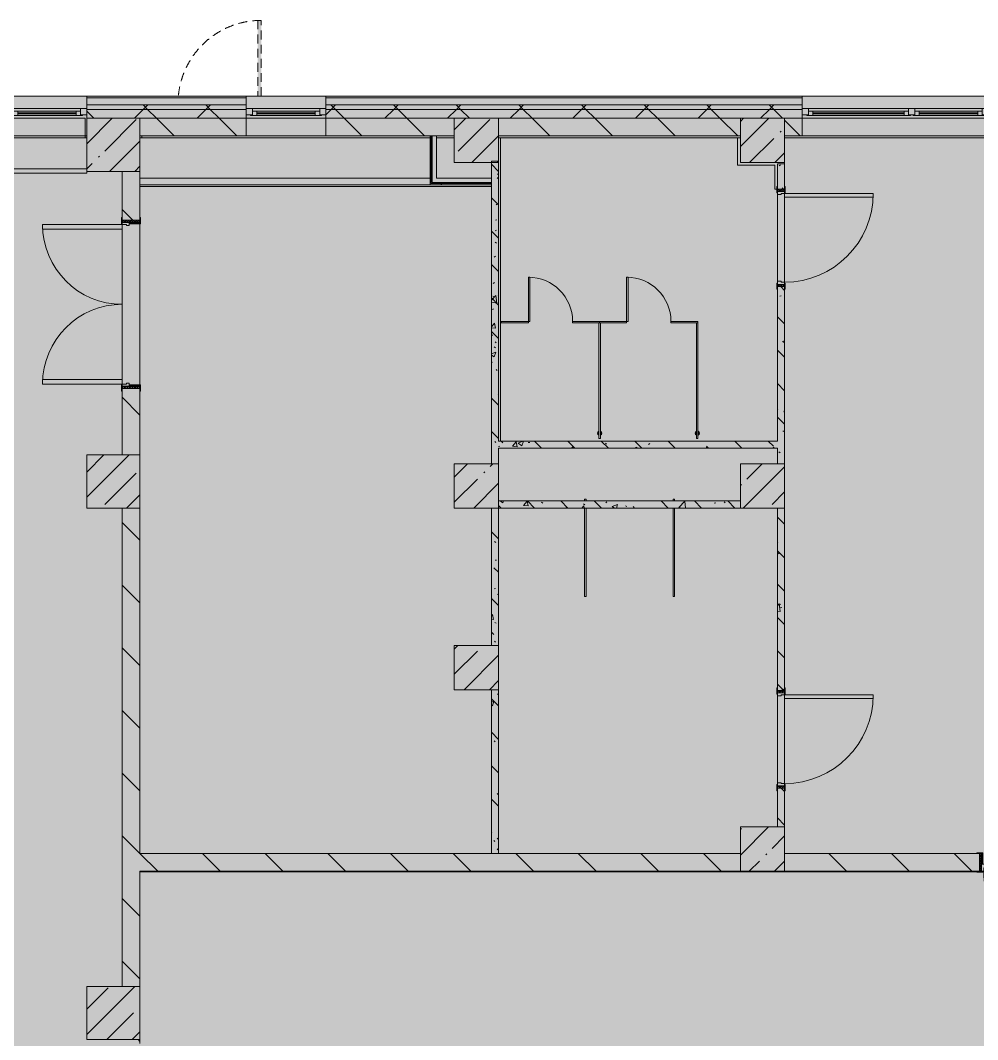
# Model space of a CAD drawing. Header units: millimetres. Extents: x 35143 to 244272, y -8553 to 29000.
# Drawn here: x 182672 to 193481, y 16700 to 28205 of the extents above; entities that cross this region are included whole.
import ezdxf

# ---------------------------------------------------------------- set-up
doc = ezdxf.new("R2010")
doc.units = ezdxf.units.MM
doc.linetypes.add('200_ШТРИХ__ш1_п0_6_', pattern=[160, 100, -60])
doc.layers.add('A-DETL-GENF-6', color=7, linetype='Continuous', lineweight=9, true_color=0xc0c0c0, transparency=0.4)
for name, color, linetype, lineweight in [('A-DETL-MBND-1', 7, '200_ШТРИХ__ш1_п0_6_', 9), ('A-WALL-4', 7, 'Continuous', 5), ('I-WALL-5', 7, 'Continuous', 5), ('S-COLS-1', 7, 'Continuous', 5)]:
    doc.layers.add(name, color=color, linetype=linetype, lineweight=lineweight)
for name, color, linetype, lineweight, true_color in [('A-DOOR-3', 7, 'Continuous', 5, 0xaaaaaa), ('A-DOOR-4', 7, 'Continuous', 5, 0xe2e2e2), ('A-DOOR-5', 7, 'Continuous', 5, 0xb7b7b7), ('A-DOOR-6', 7, 'Continuous', 5, 0x737373), ('A-DOOR-FRAM-3', 7, 'Continuous', 5, 0xe2e2e2), ('A-DOOR-FRAM-4', 7, 'Continuous', 5, 0xaaaaaa), ('A-DOOR-FRAM-5', 7, 'Continuous', 5, 0xb7b7b7), ('A-FLOR-3', 7, 'Continuous', 5, 0xb7b7b7), ('A-GENM-1', 7, 'Continuous', 5, 0x737373), ('A-GENM-3', 7, 'Continuous', 5, 0xe2ddcd), ('A-GLAZ-2', 7, 'Continuous', 5, 0x737373), ('A-WALL-5', 7, 'Continuous', 9, 0x737373), ('A-WALL-6', 7, 'Continuous', 5, 0x737373), ('I-WALL-3', 7, 'Continuous', 5, 0xe7e7e7), ('I-WALL-6', 7, 'Continuous', 5, 0x737373), ('I-WALL-7', 7, 'Continuous', 5, 0x787878), ('S-COLS-2', 7, 'Continuous', 5, 0x737373)]:
    doc.layers.add(name, color=color, linetype=linetype, lineweight=lineweight, true_color=true_color)
pattern_1 = [(45, (117261.88, 0), (-285.1231, 285.1231), []), (45, (117547, 0), (-285.1231, 285.1231), [504.031, -100.806, 16.764, -84.042])]
pattern_2 = [(135, (117261.9, 0), (-353.5534, -353.5534), [])]
pattern_3 = [(135, (117261.9, 0), (-377.1708, -377.1708), [533.4, -88.9, 17.78, -88.9]), (135, (117261.9, 376.94), (-377.1708, -377.1708), []), (50, (117261.9, 0), (637.6445, -55.7866), [66.675, -733.425]), (355, (117261.9, 0), (-123.3494, 668.699), [53.34, -586.74]), (100.451, (117315, -4.65), (514.299, 612.908), [56.665, -623.315]), (46.184, (117261.9, 177.8), (948.7764, -147.15), [100.012, -1100.137]), (96.636, (117340.9, 165.5), (830.909, 865.997), [84.998, -934.973]), (351.184, (117261.9, 177.8), (830.918, 865.988), [80.01, -880.11]), (21, (117350.8, 133.35), (530.6506, -357.9283), [66.675, -733.425]), (326, (117350.8, 133.35), (216.308, 644.6585), [53.34, -586.74]), (71.451, (117395, 103.5), (746.9596, 286.7243), [56.665, -623.315]), (37.5, (117261.88, 0), (10.8105, 295.9426), [16.764, -562.864, 16.764, -578.866, -588.962]), (37.5, (117261.88, 0), (10.8105, 295.9426), [-1175.258, 16.764, -572.198]), (7.5, (117261.88, 0), (233.8692, 350.6318), [16.764, -322.834, 16.764, -549.529, -224.472]), (7.5, (117261.88, 0), (233.8692, 350.6318), [-905.891, 16.764, -207.708]), (327.5, (117063.63, 0), (474.5678, -20.0513), [16.764, -205.486, 16.764, -676.656, -920.115]), (327.5, (117063.63, 0), (474.5678, -20.0513), [-915.67, 16.764, -903.351]), (317.5, (116974.73, 0), (518.4522, 88.9934), [16.764, -272.161, 16.764, -443.738, -653.415]), (317.5, (116974.73, 0), (518.4522, 88.9934), [-749.427, 16.764, -636.651])]
pattern_4 = [(45, (117261.9, 0), (-353.5534, 353.5534), []), (135, (117261.9, 0), (-353.5534, -353.5534), [])]
pattern_5 = [(45, (117261.9, 0), (-530.33, 530.33), []), (135, (117261.9, 0), (-530.33, -530.33), [])]

# ---------------------------------------------------------------- blocks, each defined once
blk = doc.blocks.new('BSC_Колонна _Прямоугольная - 600х600-V89-2_1_2_птичка')
at = {"layer": 'S-COLS-1'}
h = blk.add_hatch(dxfattribs=at)
h.set_pattern_fill('FP_94', color=256, style=0, pattern_type=2)
h.set_pattern_definition([(45, (-66460, -17000), (-285.1231, 285.1231), []), (45, (-66174.88, -17000), (-285.1231, 285.1231), [504.031, -100.806, 16.764, -84.042])])
h.paths.add_polyline_path([(-300, -300), (300, -300), (300, 300), (-300, 300), (-300, 6)])
at = {"layer": 'S-COLS-2'}
for p, q in [((300, 300), (-300, 300)), ((-300, 300), (-300, -300)), ((300, -300), (300, 300)), ((-300, -300), (300, -300))]:
    blk.add_line(p, q, dxfattribs=at)
blk = doc.blocks.new('BSC_Колонна _Прямоугольная - 500х500-V114-2_1_2_птичка')
at = {"layer": 'S-COLS-1'}
h = blk.add_hatch(dxfattribs=at)
h.set_pattern_fill('FP_118', color=256, style=0, pattern_type=2)
h.set_pattern_definition([(45, (-73790, -22950), (-285.1231, 285.1231), []), (45, (-73504.88, -22950), (-285.1231, 285.1231), [504.031, -100.806, 16.764, -84.042])])
h.paths.add_polyline_path([(-250, -250), (250, -250), (250, 250), (-250, 250), (-250, -160)])
at = {"layer": 'S-COLS-2'}
for p, q in [((250, 250), (-250, 250)), ((-250, 250), (-250, -250)), ((250, -250), (250, 250)), ((-250, -250), (250, -250))]:
    blk.add_line(p, q, dxfattribs=at)
blk = doc.blocks.new('BSC_Колонна _Прямоугольная - 500х500-V115-2_1_2_птичка')
at = {"layer": 'S-COLS-1'}
h = blk.add_hatch(dxfattribs=at)
h.set_pattern_fill('FP_119', color=256, style=0, pattern_type=2)
h.set_pattern_definition([(45, (-70560, -22950), (-285.1231, 285.1231), []), (45, (-70274.88, -22950), (-285.1231, 285.1231), [504.031, -100.806, 16.764, -84.042])])
h.paths.add_polyline_path([(-250, -250), (250, -250), (250, 250), (-250, 250), (-250, -160)])
at = {"layer": 'S-COLS-2'}
for p, q in [((250, 250), (-250, 250)), ((-250, 250), (-250, -250)), ((250, -250), (250, 250)), ((-250, -250), (250, -250))]:
    blk.add_line(p, q, dxfattribs=at)
blk = doc.blocks.new('110_Дверь_СКБ_1Ст_Внутренняя1 - Д-4 1100x2100h_су мгн-V119-2_1_2_птичка')
at = {"layer": 'A-DOOR-3'}
h = blk.add_hatch(dxfattribs=at)
h.set_pattern_fill('FP_40', color=256, style=0, pattern_type=2)
h.set_pattern_definition([(135, (1751.41, 164.685), (-14.14214, -14.14214), []), (225, (1751.41, 164.685), (14.14214, -14.14214), [])])
h.paths.add_polyline_path([(562.5, 100), (537.5, 100), (537.5, -100), (562.5, -100)])
at = {"layer": 'A-DOOR-4'}
h = blk.add_hatch(color=256, dxfattribs=at)
h.paths.add_polyline_path([(512.5, 100), (512.5, 60), (502.5, 60), (502.5, 20), (537.5, 20), (537.5, 100)])
h.paths.add_polyline_path([(-487.5, 100), (-512.5, 100), (-512.5, 20), (-477.5, 20), (-477.5, 60), (-487.5, 60)])
at = {"layer": 'A-DOOR-FRAM-3'}
for points in [[(-487.5, 1100), (-487.5, 100), (-447.5, 100), (-447.5, 1100)], [(-567.5, 108), (-567.5, 100), (-497.5, 100), (-497.5, 108)], [(-497.5, 20), (-512.5, 20), (-512.5, -100), (-497.5, -100)], [(592.5, 108), (522.5, 108), (522.5, 100), (592.5, 100)], [(537.5, 20), (522.5, 20), (522.5, -100), (537.5, -100)], [(-567.5, -100), (-567.5, -108), (-497.5, -108), (-497.5, -100)], [(592.5, -100), (522.5, -100), (522.5, -108), (592.5, -108)]]:
    blk.add_hatch(color=256, dxfattribs=at).paths.add_polyline_path(points)
at = {"layer": 'A-DOOR-FRAM-4'}
h = blk.add_hatch(dxfattribs=at)
h.set_pattern_fill('FP_41', color=256, style=0, pattern_type=2)
h.set_pattern_definition([(45, (-371.384, 164.685), (-14.1421, 14.1421), []), (135, (-371.384, 164.685), (-14.1421, -14.1421), [])])
h.paths.add_polyline_path([(-512.5, 100), (-537.5, 100), (-537.5, -100), (-512.5, -100)])
at = {"layer": 'A-DOOR-5'}
for p, q in [((-487.5, 1100), (-487.5, 100)), ((-447.5, 1100), (-487.5, 1100)), ((-447.5, 100), (-447.5, 1100)), ((-487.5, 100), (-447.5, 100))]:
    blk.add_line(p, q, dxfattribs=at)
blk.add_arc((-487.5, 100), 1000, 360, 90, dxfattribs=at)
at = {"layer": 'A-DOOR-FRAM-5'}
for p, q in [((-497.5, 108), (-567.5, 108)), ((-567.5, 108), (-567.5, 100)), ((-567.5, 100), (-497.5, 100)), ((-512.5, 100), (-537.5, 100)), ((-537.5, 100), (-537.5, -100)), ((-487.5, 100), (-512.5, 100)), ((-512.5, 100), (-512.5, 20)), ((-512.5, -100), (-512.5, 100)), ((-497.5, 100), (-512.5, 100)), ((-512.5, 100), (-512.5, 99)), ((-512.5, 99), (-497.5, 99)), ((-512.5, 20), (-477.5, 20)), ((-497.5, 20), (-512.5, 20)), ((-512.5, 20), (-512.5, -100)), ((-497.5, 100), (-497.5, 108)), ((-497.5, 99), (-497.5, 100)), ((-497.5, -100), (-497.5, 20)), ((-487.5, 60), (-487.5, 100)), ((-477.5, 60), (-487.5, 60)), ((-477.5, 20), (-477.5, 60)), ((512.5, 60), (502.5, 60)), ((502.5, 60), (502.5, 20)), ((502.5, 20), (537.5, 20)), ((512.5, 100), (512.5, 60)), ((537.5, 100), (512.5, 100)), ((592.5, 108), (522.5, 108)), ((522.5, 108), (522.5, 100)), ((537.5, 100), (522.5, 100)), ((522.5, 100), (522.5, 99)), ((522.5, 100), (592.5, 100)), ((522.5, 99), (537.5, 99)), ((537.5, 20), (522.5, 20)), ((522.5, 20), (522.5, -100)), ((537.5, 20), (537.5, 100)), ((562.5, 100), (537.5, 100)), ((537.5, 100), (537.5, -100)), ((537.5, 99), (537.5, 100)), ((537.5, -100), (537.5, 20)), ((562.5, -100), (562.5, 100)), ((592.5, 100), (592.5, 108)), ((-497.5, -100), (-567.5, -100)), ((-567.5, -100), (-567.5, -108)), ((-567.5, -108), (-497.5, -108)), ((-537.5, -100), (-512.5, -100)), ((-512.5, -100), (-497.5, -100)), ((-497.5, -108), (-497.5, -100)), ((522.5, -100), (537.5, -100)), ((592.5, -100), (522.5, -100)), ((522.5, -100), (522.5, -108)), ((522.5, -108), (592.5, -108)), ((537.5, -100), (562.5, -100)), ((592.5, -108), (592.5, -100))]:
    blk.add_line(p, q, dxfattribs=at)
blk = doc.blocks.new('110_Дверь_СКБ_1Ст_Внутренняя1 - Д-4 1100x2100h_су мгн-32391219-2_1_2_птичка')
at = {"layer": 'A-DOOR-3'}
h = blk.add_hatch(dxfattribs=at)
h.set_pattern_fill('FP_38', color=256, style=0, pattern_type=2)
h.set_pattern_definition([(135, (1751.41, 104.685), (-14.14214, -14.14214), []), (225, (1751.41, 104.685), (14.14214, -14.14214), [])])
h.paths.add_polyline_path([(562.5, 40), (537.5, 40), (537.5, -40), (562.5, -40)])
at = {"layer": 'A-DOOR-4'}
h = blk.add_hatch(color=256, dxfattribs=at)
h.paths.add_polyline_path([(537.5, 40), (512.5, 40), (512.5, 0), (502.5, 0), (502.5, -40), (537.5, -40)])
h.paths.add_polyline_path([(-477.5, 0), (-487.5, 0), (-487.5, 40), (-512.5, 40), (-512.5, -40), (-477.5, -40)])
at = {"layer": 'A-DOOR-FRAM-3'}
for points in [[(-447.5, 40), (-447.5, 1040), (-487.5, 1040), (-487.5, 40)], [(-497.5, 40), (-497.5, 48), (-567.5, 48), (-567.5, 40)], [(592.5, 48), (522.5, 48), (522.5, 40), (592.5, 40)], [(-497.5, -40), (-567.5, -40), (-567.5, -48), (-497.5, -48)], [(592.5, -48), (592.5, -40), (522.5, -40), (522.5, -48)]]:
    blk.add_hatch(color=256, dxfattribs=at).paths.add_polyline_path(points)
at = {"layer": 'A-DOOR-FRAM-4'}
h = blk.add_hatch(dxfattribs=at)
h.set_pattern_fill('FP_39', color=256, style=0, pattern_type=2)
h.set_pattern_definition([(45, (-371.384, 104.685), (-14.1421, 14.1421), []), (135, (-371.384, 104.685), (-14.1421, -14.1421), [])])
h.paths.add_polyline_path([(-512.5, 40), (-537.5, 40), (-537.5, -40), (-512.5, -40)])
at = {"layer": 'A-DOOR-5'}
for p, q in [((-487.5, 1040), (-487.5, 40)), ((-447.5, 1040), (-487.5, 1040)), ((-447.5, 40), (-447.5, 1040)), ((-487.5, 40), (-447.5, 40))]:
    blk.add_line(p, q, dxfattribs=at)
blk.add_arc((-487.5, 40), 1000, 360, 90, dxfattribs=at)
at = {"layer": 'A-DOOR-FRAM-5'}
for p, q in [((-497.5, 48), (-567.5, 48)), ((-567.5, 48), (-567.5, 40)), ((-567.5, 40), (-497.5, 40)), ((-512.5, 40), (-537.5, 40)), ((-537.5, 40), (-537.5, -40)), ((-487.5, 40), (-512.5, 40)), ((-512.5, 40), (-512.5, -40)), ((-512.5, -40), (-512.5, 40)), ((-497.5, 40), (-512.5, 40)), ((-512.5, 40), (-512.5, 39)), ((-512.5, 39), (-497.5, 39)), ((-497.5, 40), (-497.5, 48)), ((-497.5, 39), (-497.5, 40)), ((-487.5, 0), (-487.5, 40)), ((-477.5, 0), (-487.5, 0)), ((-477.5, -40), (-477.5, 0)), ((512.5, 0), (502.5, 0)), ((502.5, 0), (502.5, -40)), ((512.5, 40), (512.5, 0)), ((537.5, 40), (512.5, 40)), ((592.5, 48), (522.5, 48)), ((522.5, 48), (522.5, 40)), ((537.5, 40), (522.5, 40)), ((522.5, 40), (522.5, 39)), ((522.5, 40), (592.5, 40)), ((522.5, 39), (537.5, 39)), ((537.5, -40), (537.5, 40)), ((562.5, 40), (537.5, 40)), ((537.5, 40), (537.5, -40)), ((537.5, 39), (537.5, 40)), ((562.5, -40), (562.5, 40)), ((592.5, 40), (592.5, 48)), ((-497.5, -40), (-567.5, -40)), ((-567.5, -40), (-567.5, -48)), ((-567.5, -48), (-497.5, -48)), ((-537.5, -40), (-512.5, -40)), ((-497.5, -39), (-512.5, -39)), ((-512.5, -39), (-512.5, -40)), ((-512.5, -40), (-477.5, -40)), ((-512.5, -40), (-497.5, -40)), ((-497.5, -40), (-497.5, -39)), ((-497.5, -48), (-497.5, -40)), ((502.5, -40), (537.5, -40)), ((537.5, -39), (522.5, -39)), ((522.5, -39), (522.5, -40)), ((522.5, -40), (537.5, -40)), ((592.5, -40), (522.5, -40)), ((522.5, -40), (522.5, -48)), ((522.5, -48), (592.5, -48)), ((537.5, -40), (537.5, -39)), ((537.5, -40), (562.5, -40)), ((592.5, -48), (592.5, -40))]:
    blk.add_line(p, q, dxfattribs=at)
blk = doc.blocks.new('131_Сантехническая перегородка - СП-2-V123-2_1_2_птичка')
at = {"layer": 'A-GENM-1'}
for p, q in [((0, 8), (1000, 8)), ((0, 8), (0, -8)), ((1080, 8), (1100, 8)), ((1100, 8), (1100, -8)), ((1000, -8), (0, -8)), ((1100, -8), (1080, -8))]:
    blk.add_line(p, q, dxfattribs=at)
blk = doc.blocks.new('110_Дверь_СКБ_2Ст - Д-10 1800x2100h_Актовый зал EI30-32403870-2_1_2_птичка')
at = {"layer": 'A-DOOR-3'}
h = blk.add_hatch(dxfattribs=at)
h.set_pattern_fill('FP_47', color=256, style=0, pattern_type=2)
h.set_pattern_definition([(135, (1351.41, 164.685), (-14.1421, -14.1421), []), (225, (1351.41, 164.685), (14.1421, -14.1421), [])])
h.paths.add_polyline_path([(937.5, -100), (962.5, -100), (962.5, 100), (937.5, 100)])
at = {"layer": 'A-DOOR-4'}
for points in [[(-887.5, 100), (-837.5, 100), (-837.5, 1000), (-887.5, 1000)], [(862.5, 100), (912.5, 100), (912.5, 1000), (862.5, 1000)]]:
    blk.add_hatch(color=256, dxfattribs=at).paths.add_polyline_path(points)
h = blk.add_hatch(color=256, dxfattribs=at)
h.paths.add_polyline_path([(-912.5, 100), (-912.5, 20), (-877.5, 20), (-877.5, 50), (-887.5, 50), (-887.5, 100)])
h.paths.add_polyline_path([(902.5, 20), (937.5, 20), (937.5, 100), (912.5, 100), (912.5, 50), (902.5, 50)])
at = {"layer": 'A-DOOR-FRAM-3'}
for points in [[(-967.5, 100), (-897.5, 100), (-897.5, 108), (-967.5, 108)], [(-912.5, -100), (-897.5, -100), (-897.5, 20), (-912.5, 20)], [(922.5, 100), (992.5, 100), (992.5, 108), (922.5, 108)], [(922.5, -100), (937.5, -100), (937.5, 20), (922.5, 20)], [(-967.5, -108), (-897.5, -108), (-897.5, -100), (-967.5, -100)], [(922.5, -108), (992.5, -108), (992.5, -100), (922.5, -100)]]:
    blk.add_hatch(color=256, dxfattribs=at).paths.add_polyline_path(points)
at = {"layer": 'A-DOOR-FRAM-4'}
h = blk.add_hatch(dxfattribs=at)
h.set_pattern_fill('FP_48', color=256, style=0, pattern_type=2)
h.set_pattern_definition([(45, (-771.384, 164.685), (-14.1421, 14.1421), []), (135, (-771.384, 164.685), (-14.1421, -14.1421), [])])
h.paths.add_polyline_path([(-937.5, 100), (-937.5, -100), (-912.5, -100), (-912.5, 100)])
at = {"layer": 'A-DOOR-5'}
for p, q in [((-887.5, 1000), (-887.5, 100)), ((-837.5, 1000), (-887.5, 1000)), ((-837.5, 100), (-837.5, 1000)), ((912.5, 1000), (862.5, 1000)), ((862.5, 1000), (862.5, 100)), ((912.5, 100), (912.5, 1000)), ((-887.5, 100), (-837.5, 100)), ((862.5, 100), (912.5, 100))]:
    blk.add_line(p, q, dxfattribs=at)
for centre, start, end in [((-887.5, 100), 0, 90), ((912.5, 100), 90, 180)]:
    blk.add_arc(centre, 900, start, end, dxfattribs=at)
at = {"layer": 'A-DOOR-FRAM-5'}
for p, q in [((-897.5, 108), (-967.5, 108)), ((-967.5, 108), (-967.5, 100)), ((-967.5, 100), (-897.5, 100)), ((-912.5, 100), (-937.5, 100)), ((-937.5, 100), (-937.5, -100)), ((-887.5, 100), (-912.5, 100)), ((-912.5, 100), (-912.5, 20)), ((-912.5, -100), (-912.5, 100)), ((-912.5, 20), (-877.5, 20)), ((-897.5, 20), (-912.5, 20)), ((-912.5, 20), (-912.5, -100)), ((-897.5, 100), (-897.5, 108)), ((-897.5, -100), (-897.5, 20)), ((-887.5, 50), (-887.5, 100)), ((-877.5, 50), (-887.5, 50)), ((-877.5, 20), (-877.5, 50)), ((912.5, 50), (902.5, 50)), ((902.5, 50), (902.5, 20)), ((902.5, 20), (937.5, 20)), ((912.5, 100), (912.5, 50)), ((937.5, 100), (912.5, 100)), ((992.5, 108), (922.5, 108)), ((922.5, 108), (922.5, 100)), ((922.5, 100), (992.5, 100)), ((937.5, 20), (922.5, 20)), ((922.5, 20), (922.5, -100)), ((937.5, 20), (937.5, 100)), ((962.5, 100), (937.5, 100)), ((937.5, 100), (937.5, -100)), ((937.5, -100), (937.5, 20)), ((962.5, -100), (962.5, 100)), ((992.5, 100), (992.5, 108)), ((-897.5, -100), (-967.5, -100)), ((-967.5, -100), (-967.5, -108)), ((-967.5, -108), (-897.5, -108)), ((-937.5, -100), (-912.5, -100)), ((-912.5, -100), (-897.5, -100)), ((-897.5, -108), (-897.5, -100)), ((922.5, -100), (937.5, -100)), ((992.5, -100), (922.5, -100)), ((922.5, -100), (922.5, -108)), ((922.5, -108), (992.5, -108)), ((937.5, -100), (962.5, -100)), ((992.5, -108), (992.5, -100))]:
    blk.add_line(p, q, dxfattribs=at)
blk = doc.blocks.new('BSC_Колонна _Прямоугольная - 500х500-V161-2_1_2_птичка')
at = {"layer": 'S-COLS-1'}
h = blk.add_hatch(dxfattribs=at)
h.set_pattern_fill('FP_149', color=256, style=0, pattern_type=2)
h.set_pattern_definition([(45, (-70560, -20900), (-285.1231, 285.1231), []), (45, (-70274.88, -20900), (-285.1231, 285.1231), [504.031, -100.806, 16.764, -84.042])])
h.paths.add_polyline_path([(-250, -250), (250, -250), (250, 250), (-250, 250)])
at = {"layer": 'S-COLS-2'}
for p, q in [((250, 250), (-250, 250)), ((-250, 250), (-250, -250)), ((250, -250), (250, 250)), ((-250, -250), (250, -250))]:
    blk.add_line(p, q, dxfattribs=at)
blk = doc.blocks.new('120_Окно_СКБ_1Ст - 120_Окно_СКБ_1Ст 900х2500_h_-19906774-2_1_2_птичка')
at = {"layer": 'A-GLAZ-2'}
for p, q in [((-450, -75), (-450, -5)), ((-450, -5), (-380, -5)), ((450, -5), (-450, -5)), ((-380, -75), (-450, -75)), ((-450, -75), (-400, -75)), ((-380, -75), (-400, -75)), ((-400, -75), (-400, -85)), ((-400, -85), (400, -85)), ((400, -85), (-400, -85)), ((-380, -5), (-380, -75)), ((380, -35), (-380, -35)), ((-380, -35), (-380, -75)), ((-330, -85), (-330, -35)), ((-330, -55), (330, -55)), ((330, -65), (-330, -65)), ((330, -85), (330, -35)), ((380, -75), (380, -5)), ((380, -5), (450, -5)), ((380, -75), (380, -35)), ((450, -75), (380, -75)), ((400, -75), (380, -75)), ((400, -75), (450, -75)), ((400, -85), (400, -75)), ((450, -5), (450, -75))]:
    blk.add_line(p, q, dxfattribs=at)
blk = doc.blocks.new('120_Окно_СКБ_2Ст - 120_Окно_СКБ_2Ст 2100х2400 _мал створка справа_-19092174-2_1_2_птичка')
at = {"layer": 'A-GLAZ-2'}
for p, q in [((-1050, -75), (-1050, -5)), ((-1050, -5), (-980, -5)), ((1050, -5), (-1050, -5)), ((-980, -75), (-1050, -75)), ((-1050, -75), (-1000, -75)), ((-980, -75), (-1000, -75)), ((-1000, -75), (-1000, -85)), ((-1000, -85), (170, -85)), ((170, -85), (-1000, -85)), ((-980, -5), (-980, -75)), ((150, -35), (-980, -35)), ((-980, -35), (-980, -75)), ((-930, -85), (-930, -35)), ((-930, -55), (100, -55)), ((100, -65), (-930, -65)), ((100, -85), (100, -35)), ((150, -75), (150, -5)), ((150, -5), (220, -5)), ((150, -75), (150, -35)), ((220, -75), (150, -75)), ((170, -75), (150, -75)), ((170, -75), (200, -75)), ((170, -85), (170, -75)), ((220, -75), (200, -75)), ((200, -75), (200, -85)), ((200, -85), (1000, -85)), ((1000, -85), (200, -85)), ((220, -5), (220, -75)), ((980, -35), (220, -35)), ((220, -35), (220, -75)), ((270, -85), (270, -35)), ((270, -55), (930, -55)), ((930, -65), (270, -65)), ((930, -85), (930, -35)), ((980, -75), (980, -5)), ((980, -5), (1050, -5)), ((980, -75), (980, -35)), ((1050, -75), (980, -75)), ((1000, -75), (980, -75)), ((1000, -75), (1050, -75)), ((1000, -85), (1000, -75)), ((1050, -5), (1050, -75))]:
    blk.add_line(p, q, dxfattribs=at)
blk = doc.blocks.new('BSC_Колонна _Прямоугольная - 500х500-V166-2_1_2_птичка')
at = {"layer": 'S-COLS-1'}
h = blk.add_hatch(dxfattribs=at)
h.set_pattern_fill('FP_154', color=256, style=0, pattern_type=2)
h.set_pattern_definition([(45, (-73790, -18850), (-285.1231, 285.1231), []), (45, (-73504.88, -18850), (-285.1231, 285.1231), [504.031, -100.806, 16.764, -84.042])])
h.paths.add_polyline_path([(-250, -250), (250, -250), (250, 250), (-250, 250)])
at = {"layer": 'S-COLS-2'}
for p, q in [((250, 250), (-250, 250)), ((-250, 250), (-250, -250)), ((250, -250), (250, 250)), ((-250, -250), (250, -250))]:
    blk.add_line(p, q, dxfattribs=at)
blk = doc.blocks.new('110_Дверь_СКБ_1Ст_Наружная - ДН-2д_л__ Дверь из подвала ЛК _900 мм в свету_ 3300-22851703-2_1_2_птичка')
at = {"layer": 'A-DETL-MBND-1'}
blk.add_hatch(color=256, dxfattribs=at).paths.add_polyline_path([(489.5, 135), (489.5, 990), (449.5, 990), (449.5, 135)])
for p, q in [((489.5, 990), (449.5, 990)), ((449.5, 990), (449.5, 135)), ((489.5, 135), (489.5, 990))]:
    blk.add_line(p, q, dxfattribs=at)
blk.add_arc((489.5, 50), 940, 90, 174.73278, dxfattribs=at)
blk = doc.blocks.new('131_Сантехническая перегородка_Дверь - СД-1-V209-2_1_2_птичка')
at = {"layer": 'A-GENM-3'}
for points in [[(0, -8), (305, -8), (305, 8), (0, 8)], [(805, -8), (1110, -8), (1110, 8), (805, 8)]]:
    blk.add_hatch(color=256, dxfattribs=at).paths.add_polyline_path(points)
at = {"layer": 'A-DOOR-6'}
for p, q in [((321, 508), (305, 508)), ((305, 8), (305, 508)), ((321, 8), (321, 508)), ((321, 8), (305, 8))]:
    blk.add_line(p, q, dxfattribs=at)
blk.add_arc((305, 8), 500, 360, 90, dxfattribs=at)
at = {"layer": 'A-GENM-1'}
for p, q in [((305, 8), (0, 8)), ((0, 8), (0, -8)), ((305, -8), (305, 8)), ((1110, 8), (805, 8)), ((805, 8), (805, -8)), ((1110, -8), (1110, 8)), ((0, -8), (305, -8)), ((805, -8), (1110, -8))]:
    blk.add_line(p, q, dxfattribs=at)
blk = doc.blocks.new('131_Сантехническая перегородка - СП-4-V215-2_1_2_птичка')
at = {"layer": 'A-GENM-3'}
blk.add_hatch(color=256, dxfattribs=at).paths.add_polyline_path([(1330, 8), (26, 8), (26, -8), (1330, -8)])
at = {"layer": 'A-GENM-1'}
for p, q in [((1330, 8), (26, 8)), ((26, 8), (26, -8)), ((1330, -8), (1330, 8)), ((26, -8), (1330, -8))]:
    blk.add_line(p, q, dxfattribs=at)
at = {"layer": 'A-GENM-1', "flags": 128}
for points in [[(97, 8), (97, 9), (96, 9), (96, 9), (96, 10), (95, 10), (95, 11), (94, 11), (94, 12), (93, 12), (93, 12), (92, 13), (92, 13), (91, 13), (91, 14), (90, 14), (90, 14), (89, 14), (89, 14), (88, 15), (87, 15), (87, 15), (86, 15), (86, 15), (85, 15), (84, 15), (84, 15), (83, 15), (83, 15), (82, 15), (81, 15), (81, 15), (80, 15), (80, 14), (79, 14), (78, 14), (78, 14), (77, 13), (77, 13), (76, 13), (76, 13), (75, 12), (75, 12), (74, 11), (74, 11), (74, 11), (73, 10), (73, 10), (72, 9), (72, 9), (72, 8), (71, 8)], [(71, -8), (72, -9), (72, -9), (72, -9), (73, -10), (73, -10), (74, -11), (74, -11), (75, -12), (75, -12), (76, -12), (76, -13), (77, -13), (77, -13), (78, -14), (78, -14), (79, -14), (79, -14), (80, -14), (80, -15), (81, -15), (82, -15), (82, -15), (83, -15), (83, -15), (84, -15), (85, -15), (85, -15), (86, -15), (86, -15), (87, -15), (88, -15), (88, -15), (89, -14), (89, -14), (90, -14), (90, -14), (91, -13), (92, -13), (92, -13), (93, -13), (93, -12), (94, -12), (94, -11), (94, -11), (95, -11), (95, -10), (96, -10), (96, -9), (96, -9), (97, -8), (97, -8)]]:
    blk.add_lwpolyline(points, dxfattribs=at)
at = {"layer": 'A-GENM-1'}
for radius, start, end in [(24.6, 19.9113, 160.0887), (17.6, 45, 135), (17.6, 45, 135), (15.1, 45, 135), (24.6, 199.9113, 340.0887), (17.6, 225, 315), (17.6, 225, 315), (15.1, 225, 315)]:
    blk.add_arc((84, 0), radius, start, end, dxfattribs=at)
blk = doc.blocks.new('Зашивка приборов отопления29 - Зашивка приборов отопления-33323054-2_1_2_птичка')
at = {"layer": 'A-WALL-6'}
for p, q in [((66780, 26880), (66760, 26880)), ((70036, 26425), (66760, 26425)), ((66760, 26350), (70036, 26350))]:
    blk.add_line(p, q, dxfattribs=at)

msp = doc.modelspace()

# ---------------------------------------------------------------- hatches: boundary and pattern name
at = {"layer": 'A-DETL-GENF-6'}
msp.add_hatch(color=256, dxfattribs=at).paths.add_polyline_path([(193102.8, -280), (193121.9, -280), (193121.9, 3300), (202121.9, 3300), (202121.9, 27350), (159171.9, 27350), (159171.9, 23778), (156021.9, 23778), (156021.9, -280), (192175.3, -280)])
at = {"layer": 'A-WALL-4'}
h = msp.add_hatch(dxfattribs=at)
h.set_pattern_fill('FP_87', color=256, style=0, pattern_type=2)
h.set_pattern_definition(pattern_4)
h.paths.add_polyline_path([(202065.7, 27200), (202121.9, 27200), (202121.9, 27250), (197611.9, 27250), (197611.9, 27200), (201450.5, 27200)])
h.paths.add_polyline_path([(194030.3, 27200), (195111.9, 27200), (195111.9, 27250), (193601.9, 27250), (193601.9, 27200)])
h.paths.add_polyline_path([(184755.1, 27200), (185221.9, 27200), (185218.9, 27250), (183421.9, 27250), (183421.9, 27200), (183827.6, 27200)])
h.paths.add_polyline_path([(186121.9, 27200), (191501.9, 27200), (191501.9, 27250), (186121.9, 27250)])
h.paths.add_polyline_path([(182521.9, 27200), (182521.9, 27250), (181441.9, 27250), (181441.9, 27200), (182217.1, 27200)])
h.paths.add_polyline_path([(166922.2, 27200), (168022.1, 27200), (168022.1, 27250), (166922.2, 27250)])
h.paths.add_polyline_path([(177121.9, 27200), (178301.9, 27200), (178301.9, 27250), (177121.9, 27250)])
h.paths.add_polyline_path([(174421.9, 27200), (174421.9, 27250), (173171.8, 27250), (173171.8, 27200), (174088.7, 27200)])
h.paths.add_polyline_path([(171769.9, 27200), (172271.8, 27200), (172271.8, 27250), (171122.1, 27250), (171122.1, 27200)])
h.paths.add_polyline_path([(159321.9, 27200), (161668.9, 27200), (161668.9, 27250), (159271.9, 27250), (159271.9, 27200)])
h.paths.add_polyline_path([(166022.2, 27200), (166022.2, 27250), (164768.9, 27250), (164768.9, 27200), (165277.2, 27200)])
h = msp.add_hatch(dxfattribs=at)
h.set_pattern_fill('FP_87', color=256, style=0, pattern_type=2)
h.set_pattern_definition(pattern_4)
h.paths.add_polyline_path([(201461.9, 27100), (202121.9, 27100), (202121.9, 27200), (197611.9, 27200), (197611.9, 27100), (201450.5, 27100)])
h.paths.add_polyline_path([(184755.1, 27100), (185221.9, 27100), (185218.9, 27200), (183421.9, 27200), (183421.9, 27100), (184021.9, 27100)])
h.paths.add_polyline_path([(182521.9, 27100), (182521.9, 27200), (181441.9, 27200), (181441.9, 27100), (182217.1, 27100)])
h.paths.add_polyline_path([(186121.9, 27100), (191501.9, 27100), (191501.9, 27200), (186121.9, 27200)])
h.paths.add_polyline_path([(195111.9, 27100), (195111.9, 27200), (193601.9, 27200), (193601.9, 27100), (194957.9, 27100)])
h.paths.add_polyline_path([(174421.9, 27100), (174421.9, 27200), (173171.8, 27200), (173171.8, 27100), (174088.7, 27100)])
h.paths.add_polyline_path([(178301.9, 27100), (178301.9, 27200), (177121.9, 27200), (177121.9, 27100), (178262.5, 27100)])
h.paths.add_polyline_path([(171122.1, 27100), (172271.8, 27100), (172271.8, 27200), (171122.1, 27200)])
h.paths.add_polyline_path([(161668.9, 27100), (161668.9, 27200), (159321.9, 27200), (159321.9, 27100), (160639.6, 27100)])
h.paths.add_polyline_path([(164768.9, 27100), (166022.2, 27100), (166022.2, 27200), (164768.9, 27200)])
h.paths.add_polyline_path([(166922.2, 27100), (168022.1, 27100), (168022.1, 27200), (166922.2, 27200)])
at = {"layer": 'I-WALL-3'}
for points in [[(187372.5, 26425), (187372.5, 26900), (187322.5, 26900), (187322.5, 26425)], [(187991.9, 26375), (187991.9, 26425), (187322.5, 26425), (187322.5, 26375), (187537.7, 26375)]]:
    msp.add_hatch(color=256, dxfattribs=at).paths.add_polyline_path(points)
at = {"layer": 'I-WALL-5'}
h = msp.add_hatch(dxfattribs=at)
h.set_pattern_fill('FP_98', color=256, style=0, pattern_type=2)
h.set_pattern_definition(pattern_2)
h.paths.add_polyline_path([(197611.9, 26900), (197911.9, 26900), (197911.9, 27100), (197611.9, 27100), (197611.9, 26974.9)])
h.paths.add_polyline_path([(201461.9, 26900), (201461.9, 27100), (198411.9, 27100), (198411.9, 26900), (201450.5, 26900)])
h.paths.add_polyline_path([(190801.9, 26900), (190801.9, 27100), (188071.9, 27100), (188071.9, 26900), (190320.3, 26900)])
h.paths.add_polyline_path([(185221.9, 26900), (185218.9, 27100), (184021.9, 27100), (184021.9, 26900), (185218.9, 26900)])
h.paths.add_polyline_path([(191501.9, 26900), (191501.9, 27100), (191301.9, 27100), (191301.9, 26900)])
h.paths.add_polyline_path([(186121.9, 26900), (187571.9, 26900), (187571.9, 27100), (186121.9, 27100)])
h.paths.add_polyline_path([(194011.9, 26900), (194011.9, 27100), (193601.9, 27100), (193601.9, 26900)])
h.paths.add_polyline_path([(195111.9, 26900), (195111.9, 27100), (194511.9, 27100), (194511.9, 26900), (194957.9, 26900)])
h.paths.add_polyline_path([(173624.9, 26900), (174421.9, 26900), (174421.9, 27100), (173171.8, 27100), (173171.8, 26900)])
h.paths.add_polyline_path([(171122.1, 26900), (172271.8, 26900), (172271.8, 27100), (171122.1, 27100)])
h.paths.add_polyline_path([(177121.9, 26900), (178321.9, 26900), (178321.9, 27100), (177121.9, 27100)])
h.paths.add_polyline_path([(181726.7, 26900), (182521.9, 26900), (182521.9, 27100), (181421.9, 27100), (181421.9, 26900)])
h.paths.add_polyline_path([(167626.7, 26900), (168022.1, 26900), (168022.1, 27100), (167626.7, 27100)])
h = msp.add_hatch(dxfattribs=at)
h.set_pattern_fill('FP_187', color=256, style=0, pattern_type=2)
h.set_pattern_definition(pattern_5)
h.paths.add_polyline_path([(187310, 26362.5), (187310, 26900), (187297.5, 26900), (187297.5, 26362.5)])
h = msp.add_hatch(dxfattribs=at)
h.set_pattern_fill('FP_187', color=256, style=0, pattern_type=2)
h.set_pattern_definition(pattern_5)
h.paths.add_polyline_path([(187322.5, 26375), (187322.5, 26900), (187310, 26900), (187310, 26375)])
h = msp.add_hatch(dxfattribs=at)
h.set_pattern_fill('FP_98', color=256, style=0, pattern_type=2)
h.set_pattern_definition(pattern_2)
h.paths.add_polyline_path([(183821.9, 12300), (184021.9, 12300), (184021.9, 15175), (183821.9, 15175), (183821.9, 13534.8)])
h.paths.add_polyline_path([(184021.9, 16625), (184021.9, 16700), (183821.9, 16700), (183827.6, 16625)])
h.paths.add_polyline_path([(183883.9, 17300), (184021.9, 17300), (184021.9, 22700), (183821.9, 22700), (183821.9, 17300)])
h.paths.add_polyline_path([(183821.9, 23300), (184021.9, 23300), (184021.9, 24050), (183821.9, 24050), (183821.9, 23946.9)])
h.paths.add_polyline_path([(183821.9, 25950), (184021.9, 25950), (184021.9, 26500), (183821.9, 26500), (183821.9, 25980)])
h = msp.add_hatch(dxfattribs=at)
h.set_pattern_fill('FP_187', color=256, style=0, pattern_type=2)
h.set_pattern_definition(pattern_5)
h.paths.add_polyline_path([(187991.9, 26350), (187991.9, 26362.5), (187297.5, 26362.5), (187297.5, 26350), (187537.7, 26350)])
h = msp.add_hatch(dxfattribs=at)
h.set_pattern_fill('FP_187', color=256, style=0, pattern_type=2)
h.set_pattern_definition(pattern_5)
h.paths.add_polyline_path([(187991.9, 26362.5), (187991.9, 26375), (187310, 26375), (187310, 26362.5), (187537.7, 26362.5)])
h = msp.add_hatch(dxfattribs=at)
h.set_pattern_fill('FP_98', color=256, style=0, pattern_type=2)
h.set_pattern_definition(pattern_2)
h.paths.add_polyline_path([(194631.9, 18600), (195841.9, 18600), (195841.9, 18800), (194601.9, 18800), (194601.9, 18600)])
h.paths.add_polyline_path([(197441.9, 18600), (201461.9, 18600), (201461.9, 18800), (197441.9, 18800)])
h.paths.add_polyline_path([(190801.9, 18600), (190801.9, 18800), (184021.9, 18800), (184021.9, 18600), (188465.2, 18600)])
h.paths.add_polyline_path([(193501.9, 18600), (193501.9, 18800), (191301.9, 18800), (191301.9, 18600), (193471.9, 18600)])
at = {"layer": 'I-WALL-7'}
h = msp.add_hatch(dxfattribs=at)
h.set_pattern_fill('FP_104', color=256, style=0, pattern_type=2)
h.set_pattern_definition(pattern_3)
h.paths.add_polyline_path([(188071.9, 21150), (188068, 22700), (187991.9, 22700), (187991.9, 21150)])
h.paths.add_polyline_path([(188065.6, 23200), (188071.9, 23200), (188071.9, 26617.5), (187991.9, 26617.5), (187991.9, 23200), (188063, 23200)])
h = msp.add_hatch(dxfattribs=at)
h.set_pattern_fill('FP_104', color=256, style=0, pattern_type=2)
h.set_pattern_definition(pattern_3)
h.paths.add_polyline_path([(191269.4, 19100), (191301.9, 19100), (191301.9, 19540), (191221.9, 19540), (191221.9, 19100)])
h.paths.add_polyline_path([(191221.9, 20640), (191301.9, 20640), (191301.9, 22700), (191221.9, 22700), (191221.9, 20670)])
h.paths.add_polyline_path([(191235.8, 23200), (191301.9, 23200), (191301.9, 25200), (191221.9, 25200), (191221.9, 23200)])
h.paths.add_polyline_path([(191247.8, 26300), (191301.9, 26300), (191301.9, 26587.5), (191221.9, 26587.5), (191221.9, 26300)])
h = msp.add_hatch(dxfattribs=at)
h.set_pattern_fill('FP_104', color=256, style=0, pattern_type=2)
h.set_pattern_definition(pattern_3)
h.paths.add_polyline_path([(188071.9, 23375), (191221.9, 23375), (191221.9, 23455), (188071.9, 23455)])
h = msp.add_hatch(dxfattribs=at)
h.set_pattern_fill('FP_104', color=256, style=0, pattern_type=2)
h.set_pattern_definition(pattern_3)
h.paths.add_polyline_path([(190320.3, 22700), (190801.9, 22700), (190801.9, 22780), (188071.9, 22780), (188071.9, 22700), (188465.2, 22700)])
h = msp.add_hatch(dxfattribs=at)
h.set_pattern_fill('FP_104', color=256, style=0, pattern_type=2)
h.set_pattern_definition(pattern_3)
h.paths.add_polyline_path([(187991.9, 18800), (188071.9, 18800), (188071.9, 20650), (187991.9, 20650), (187991.9, 20476.2)])
at = {"layer": 'S-COLS-1'}
h = msp.add_hatch(dxfattribs=at)
h.set_pattern_fill('FP_95', color=256, style=0, pattern_type=2)
h.set_pattern_definition(pattern_1)
h.paths.add_polyline_path([(184021.9, 26500), (184021.9, 27100), (183421.9, 27100), (183421.9, 26500), (183827.6, 26500)])
h = msp.add_hatch(dxfattribs=at)
h.set_pattern_fill('FP_95', color=256, style=0, pattern_type=2)
h.set_pattern_definition(pattern_1)
h.paths.add_polyline_path([(187571.9, 26600), (188071.9, 26600), (188071.9, 27100), (187571.9, 27100), (187571.9, 26839.2)])
h = msp.add_hatch(dxfattribs=at)
h.set_pattern_fill('FP_95', color=256, style=0, pattern_type=2)
h.set_pattern_definition(pattern_1)
h.paths.add_polyline_path([(190801.9, 26600), (191301.9, 26600), (191301.9, 27100), (190801.9, 27100), (190801.9, 26900)])
h = msp.add_hatch(dxfattribs=at)
h.set_pattern_fill('FP_95', color=256, style=0, pattern_type=2)
h.set_pattern_definition(pattern_1)
h.paths.add_polyline_path([(183821.9, 22700), (184021.9, 22700), (184021.9, 23300), (183421.9, 23300), (183421.9, 22700)])

# ---------------------------------------------------------------- linework, layer by layer
at = {"layer": 'A-FLOR-3'}
for p, q in [((183421.9, 26880), (183401.9, 26880)), ((188091.9, 26880), (188091.9, 23455)), ((190770.9, 26569), (190770.9, 26880)), ((193580.9, 26879), (191301.9, 26879)), ((191301.9, 26600), (191301.9, 26587.5)), ((191190.9, 26569), (190770.9, 26569)), ((191190.9, 26300), (191190.9, 26569)), ((187991.9, 26330), (184021.9, 26330)), ((191213.9, 26300), (191190.9, 26300)), ((193471.9, 18592.9), (184021.9, 18592.9))]:
    msp.add_line(p, q, dxfattribs=at)
at = {"layer": 'A-WALL-5'}
for p, q in [((185221.9, 27330), (183421.9, 27330)), ((191501.9, 27330), (186121.9, 27330)), ((185221.9, 27250), (183421.9, 27250)), ((185221.9, 27200), (183421.9, 27200)), ((191501.9, 27250), (186121.9, 27250)), ((191501.9, 27200), (186121.9, 27200)), ((185221.9, 27100), (184021.9, 27100)), ((187571.9, 27100), (186121.9, 27100)), ((190801.9, 27100), (188071.9, 27100)), ((191501.9, 27100), (191301.9, 27100)), ((187310, 26900), (187310, 26362.5)), ((187322.5, 26900), (187322.5, 26375)), ((187310, 26362.5), (187991.9, 26362.5)), ((187322.5, 26375), (187991.9, 26375)), ((187991.9, 18800), (188071.9, 18800))]:
    msp.add_line(p, q, dxfattribs=at)
at = {"layer": 'A-WALL-6'}
for p, q in [((193601.9, 27350), (166922.2, 27350)), ((183421.9, 27350), (183421.9, 27100)), ((185221.9, 27100), (185221.9, 27350)), ((186121.9, 27350), (186121.9, 27100)), ((191501.9, 27100), (191501.9, 27350)), ((183421.9, 27100), (184021.9, 27100)), ((187571.9, 27100), (188071.9, 27100)), ((190801.9, 27100), (191301.9, 27100))]:
    msp.add_line(p, q, dxfattribs=at)
at = {"layer": 'I-WALL-6'}
for p, q in [((182521.9, 27100), (183401.9, 27100)), ((183401.9, 26880), (183401.9, 27100)), ((184021.9, 27100), (184021.9, 26900)), ((185221.9, 26900), (185221.9, 27100)), ((185221.9, 27100), (186121.9, 27100)), ((186121.9, 27100), (186121.9, 26900)), ((187571.9, 26900), (187571.9, 27100)), ((188071.9, 27100), (188071.9, 26900)), ((190801.9, 26900), (190801.9, 27100)), ((191301.9, 27100), (191301.9, 26900)), ((191501.9, 26900), (191501.9, 27100)), ((191501.9, 27100), (193601.9, 27100)), ((183421.9, 26900), (167626.7, 26900)), ((183401.9, 26880), (178021.9, 26880)), ((184021.9, 26900), (187571.9, 26900)), ((184041.9, 26900), (184041.9, 26880)), ((187298, 26880), (184041.9, 26880)), ((187372.5, 26900), (187297.5, 26900)), ((187297.5, 26900), (187297.5, 26350)), ((187372.5, 26425), (187372.5, 26900)), ((187571.9, 26880), (187372.5, 26880)), ((188071.9, 26900), (190801.9, 26900)), ((190801.9, 26880), (188071.9, 26880)), ((194011.9, 26900), (191301.9, 26900)), ((193602.8, 26880), (191301.9, 26880)), ((187991.9, 26617.5), (187991.9, 23200)), ((188071.9, 26617.5), (187991.9, 26617.5)), ((188071.9, 23455), (188071.9, 26617.5)), ((191221.9, 26587.5), (191221.9, 26330)), ((191301.9, 26587.5), (191221.9, 26587.5)), ((191301.9, 26330), (191301.9, 26587.5)), ((178042.9, 26529), (183421.9, 26529)), ((183422.4, 26479), (178042.9, 26479)), ((183422.4, 26500.3), (183422.4, 26479)), ((184021.9, 26500), (183821.9, 26500)), ((183821.9, 26500), (183821.9, 25980)), ((184021.9, 25980), (184021.9, 26500)), ((187297.5, 26350), (187991.9, 26350)), ((187991.9, 26425), (187372.5, 26425)), ((191221.9, 25260), (191221.9, 26240)), ((191301.9, 26210), (191301.9, 25250)), ((184021.9, 25910), (184021.9, 24090)), ((183821.9, 24150), (183821.9, 25850)), ((191221.9, 25170), (191221.9, 23455)), ((191301.9, 23200), (191301.9, 25170)), ((183821.9, 24020), (183821.9, 23300)), ((184021.9, 23300), (184021.9, 24020)), ((191221.9, 23455), (188071.9, 23455)), ((188071.9, 23375), (191221.9, 23375)), ((188071.9, 23200), (188071.9, 23375)), ((191221.9, 23375), (191221.9, 23200)), ((183821.9, 23300), (184021.9, 23300)), ((190801.9, 22780), (188071.9, 22780)), ((183821.9, 22700), (183821.9, 17300)), ((184021.9, 22700), (183821.9, 22700)), ((184021.9, 18800), (184021.9, 22700)), ((187991.9, 22700), (187991.9, 21150)), ((188071.9, 21150), (188071.9, 22700)), ((188071.9, 22700), (190801.9, 22700)), ((191221.9, 22700), (191221.9, 20670)), ((191301.9, 20670), (191301.9, 22700)), ((187991.9, 20650), (187991.9, 18800)), ((188071.9, 18800), (188071.9, 20650)), ((191221.9, 19600), (191221.9, 20580)), ((191301.9, 20550), (191301.9, 19590)), ((191221.9, 19510), (191221.9, 19100)), ((191301.9, 19100), (191301.9, 19510)), ((187991.9, 18800), (184021.9, 18800)), ((190801.9, 18800), (188071.9, 18800)), ((193471.9, 18800), (191301.9, 18800)), ((184021.9, 17300), (184021.9, 18600)), ((184021.9, 18600), (190801.9, 18600)), ((191301.9, 18600), (193471.9, 18600)), ((184021.9, 16655), (184021.9, 16700))]:
    msp.add_line(p, q, dxfattribs=at)
at = {"layer": 'S-COLS-2'}
for p, q in [((184021.9, 27100), (183421.9, 27100)), ((183421.9, 27100), (183421.9, 26500)), ((184021.9, 26900), (184021.9, 27100)), ((188071.9, 27100), (187571.9, 27100)), ((187571.9, 27100), (187571.9, 26900)), ((188071.9, 26900), (188071.9, 27100)), ((191301.9, 27100), (190801.9, 27100)), ((190801.9, 27100), (190801.9, 26900)), ((191301.9, 26900), (191301.9, 27100)), ((184021.9, 26500), (184021.9, 26900)), ((187571.9, 26900), (187571.9, 26600)), ((188071.9, 26600), (188071.9, 26900)), ((190801.9, 26900), (190801.9, 26600)), ((191301.9, 26600), (191301.9, 26900)), ((187571.9, 26600), (188071.9, 26600)), ((190801.9, 26600), (191301.9, 26600)), ((183421.9, 26500), (184021.9, 26500)), ((183821.9, 23300), (183421.9, 23300)), ((183421.9, 23300), (183421.9, 22700)), ((184021.9, 23300), (183821.9, 23300)), ((184021.9, 22700), (184021.9, 23300)), ((183421.9, 22700), (183821.9, 22700)), ((183821.9, 22700), (184021.9, 22700))]:
    msp.add_line(p, q, dxfattribs=at)

# ---------------------------------------------------------------- block references
at = {"layer": 'A-DETL-MBND-1'}
msp.add_blockref('110_Дверь_СКБ_1Ст_Наружная - ДН-2д_л__ Дверь из подвала ЛК _900 мм в свету_ 3300-22851703-2_1_2_птичка', (184902.4, 27215), dxfattribs=at)
at = {"layer": 'A-DOOR-5'}
for name, p, rotation in [('110_Дверь_СКБ_1Ст_Внутренняя1 - Д-4 1100x2100h_су мгн-32391219-2_1_2_птичка', (191261.9, 25762.5), 269.9999999999999), ('110_Дверь_СКБ_2Ст - Д-10 1800x2100h_Актовый зал EI30-32403870-2_1_2_птичка', (183921.9, 24987.5), 89.9999999999999), ('110_Дверь_СКБ_1Ст_Внутренняя1 - Д-4 1100x2100h_су мгн-32391219-2_1_2_птичка', (191261.9, 20102.5), 269.9999999999999), ('110_Дверь_СКБ_1Ст_Внутренняя1 - Д-4 1100x2100h_су мгн-V119-2_1_2_птичка', (194064.4, 18700), 180)]:
    msp.add_blockref(name, p, dxfattribs=dict(at, rotation=rotation))
at = {"layer": 'A-GENM-1'}
for p in [(188102.9, 24798.5), (189213.2, 24798.5)]:
    msp.add_blockref('131_Сантехническая перегородка_Дверь - СД-1-V209-2_1_2_птичка', p, dxfattribs=at)
for name, p, rotation in [('131_Сантехническая перегородка - СП-4-V215-2_1_2_птичка', (189213.2, 23460.5), 90.00000000001177), ('131_Сантехническая перегородка - СП-4-V215-2_1_2_птичка', (190315.6, 23460.5), 90.00000000001177), ('131_Сантехническая перегородка - СП-2-V123-2_1_2_птичка', (189051.9, 21700), 90.00000000000006), ('131_Сантехническая перегородка - СП-2-V123-2_1_2_птичка', (190051.9, 21700), 90.00000000000006)]:
    msp.add_blockref(name, p, dxfattribs=dict(at, rotation=rotation))
at = {"layer": 'A-GLAZ-2'}
for name, p in [('120_Окно_СКБ_1Ст - 120_Окно_СКБ_1Ст 900х2500_h_-19906774-2_1_2_птичка', (182971.9, 27215)), ('120_Окно_СКБ_1Ст - 120_Окно_СКБ_1Ст 900х2500_h_-19906774-2_1_2_птичка', (185671.9, 27215)), ('120_Окно_СКБ_2Ст - 120_Окно_СКБ_2Ст 2100х2400 _мал створка справа_-19092174-2_1_2_птичка', (192551.9, 27215))]:
    msp.add_blockref(name, p, dxfattribs=at)
at = {"layer": 'A-WALL-6'}
msp.add_blockref('Зашивка приборов отопления29 - Зашивка приборов отопления-33323054-2_1_2_птичка', (117261.9, 0), dxfattribs=at)
at = {"layer": 'S-COLS-2'}
for name, p in [('BSC_Колонна _Прямоугольная - 500х500-V115-2_1_2_птичка', (187821.9, 22950)), ('BSC_Колонна _Прямоугольная - 500х500-V114-2_1_2_птичка', (191051.9, 22950)), ('BSC_Колонна _Прямоугольная - 500х500-V161-2_1_2_птичка', (187821.9, 20900)), ('BSC_Колонна _Прямоугольная - 500х500-V166-2_1_2_птичка', (191051.9, 18850)), ('BSC_Колонна _Прямоугольная - 600х600-V89-2_1_2_птичка', (183721.9, 17000))]:
    msp.add_blockref(name, p, dxfattribs=at)

doc.saveas('drawing.dxf')
